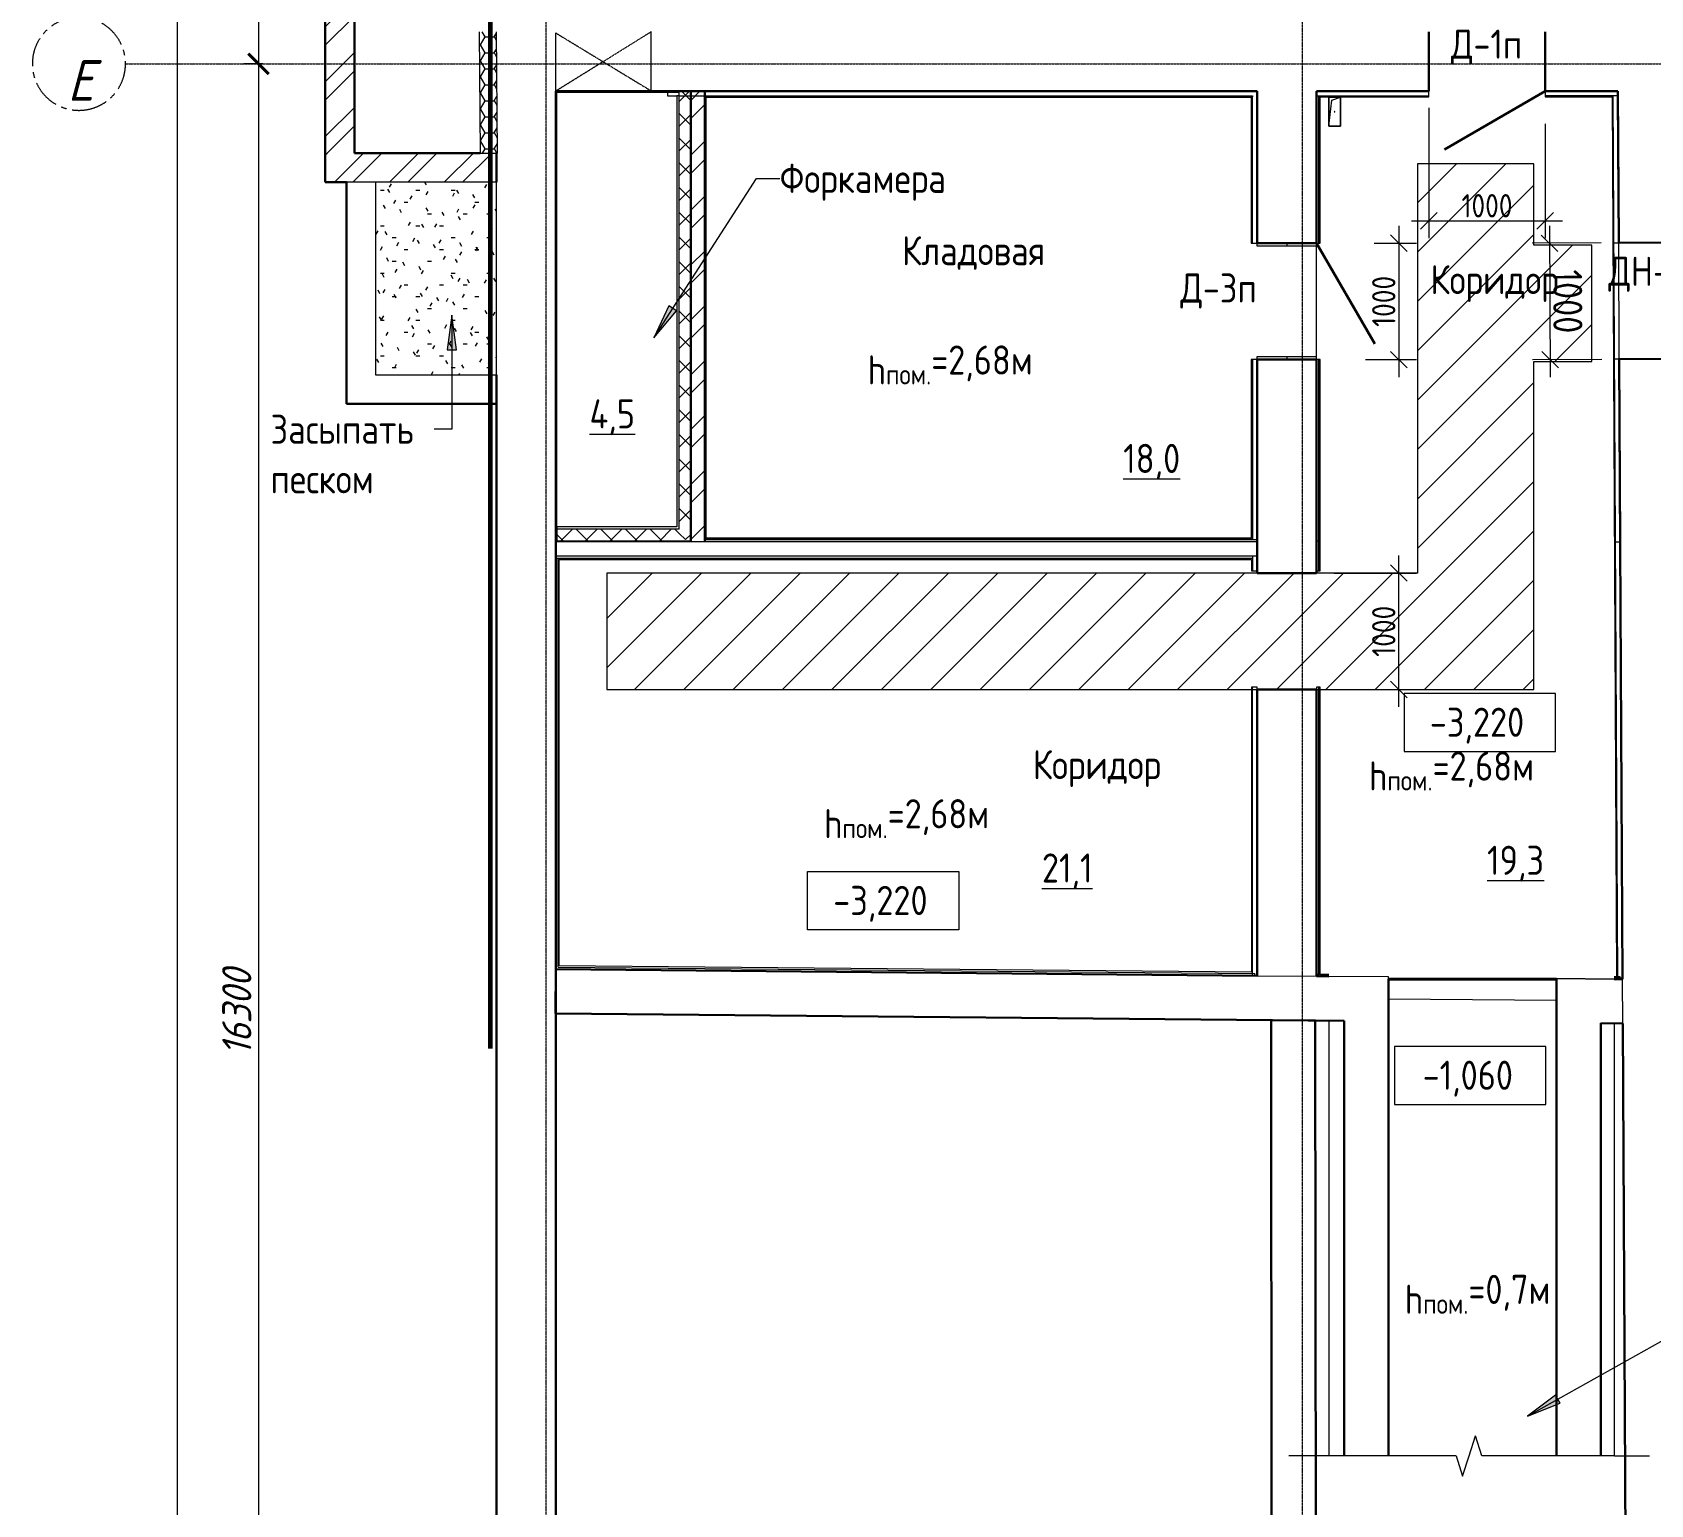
# Model space of a CAD drawing. Header units: millimetres. Extents: x 504091 to 2165846, y 135022 to 442887.
# Drawn here: x 557185 to 571090, y 221920 to 234568 of the extents above; entities that cross this region are included whole.
import ezdxf

# ---------------------------------------------------------------- set-up
doc = ezdxf.new("R2010")
doc.units = ezdxf.units.MM
for name, pattern in [('( Hidden )', [0.375, 0.25, -0.125]), ('ADSK_Линия сетки', [25, 20, -2.5, 0, -2.5]), ('ADSK_Штриховая_ш3 п1_5', [4.5, 3, -1.5]), ('DASHED', [7, 5, -2, 0]), ('осеваяX2', [4, 2.5, -0.5, 0.5, -0.5])]:
    doc.linetypes.add(name, pattern=pattern)
doc.layers.get('Defpoints').update_dxf_attribs({"color": 255})
doc.layers.add('!Defpoints', color=255, linetype='Continuous', lineweight=5, plot=False)
for name, color, linetype, lineweight in [('Аннотация', 7, 'Continuous', 9), ('ГИ', 204, 'DASHED', 70), ('Двери', 7, 'Continuous', 20), ('Каркас', 7, 'Continuous', 9), ('Марки дверей', 7, 'Continuous', 20), ('Марки помещений', 7, 'Continuous', 20), ('Обобщенные модели', 7, 'Continuous', 18), ('Оси', 165, 'осеваяX2', 13), ('отметки', 7, 'Continuous', 20), ('Перекрытие', 7, 'Continuous', 18), ('размеры', 7, 'Continuous', 9), ('Стены внутренние', 7, 'Continuous', 18), ('Стены несущие', 7, 'Continuous', 30), ('Стены отделка', 7, 'Continuous', 30), ('Стены перегородки', 7, 'Continuous', 30), ('Стены штриховка', 7, 'Continuous', 18), ('Узлы', 7, 'Continuous', 18)]:
    doc.layers.add(name, color=color, linetype=linetype, lineweight=lineweight)
doc.layers.add('Линии', color=7, linetype='Continuous', lineweight=9, true_color=0x00a600)
doc.layers.add('Штриховка', color=252, linetype='Continuous')
doc.styles.add('GOST 2.304_new', font='isocpeur.ttf', dxfattribs={"width": 0.9, "oblique": 15})
doc.styles.add('GOST Common_1', font='GOST_Common.ttf', dxfattribs={"width": 0.9, "height": 250})
doc.styles.add('GOST Common_2', font='GOST_Common.ttf', dxfattribs={"width": 0.9, "height": 200})
doc.styles.add('GOST Common_4', font='GOST_Common.ttf', dxfattribs={"width": 0.9, "height": 200})
doc.dimstyles.new('ADSK_Основной_2_5_мм_Округление_до_1_мм', dxfattribs={"dimscale": 304.8, "dimtxt": 251.428749, "dimasz": 0.463911, "dimexe": 0.492126, "dimexo": 0.492126, "dimgap": 0.098425, "dimtad": 1, "dimdec": 0, "dimdsep": 46, "dimtxsty": 'GOST Common_1', "dimblk1": 'OBLIQUE', "dimblk2": 'OBLIQUE', "dimsah": 1, "dimcen": 0.09, "dimdle": 0.492126, "dimazin": 2, "dimtfac": 1, "dimtdec": 4, "dimtix": 1, "dimtmove": 0, "dimatfit": 3, "dimfxl": 0, "dimtvp": 1, "dimtolj": 1, "dimtzin": 0, "dimlwd": 20, "dimlwe": 20, "dimarcsym": 0})
doc.dimstyles.new('ADSK_Основной_2_мм', dxfattribs={"dimscale": 304.8, "dimtxt": 201.142999, "dimasz": 0.463911, "dimexe": 0.492126, "dimexo": 0.492126, "dimgap": 0.098425, "dimtad": 1, "dimrnd": 0.01, "dimdsep": 46, "dimtxsty": 'GOST Common_4', "dimblk1": 'OBLIQUE', "dimblk2": 'OBLIQUE', "dimsah": 1, "dimcen": 0.09, "dimdle": 0.492126, "dimazin": 2, "dimtfac": 1, "dimtdec": 4, "dimtix": 1, "dimtmove": 0, "dimatfit": 3, "dimfxl": 0, "dimtvp": 1, "dimtolj": 1, "dimtzin": 0, "dimlwd": 20, "dimlwe": 20, "dimarcsym": 0})
doc.dimstyles.new('SPDS 1_100', dxfattribs={"dimscale": 100, "dimtxt": 2.5, "dimasz": 1.77, "dimexe": 1.25, "dimexo": 0.625, "dimtad": 1, "dimdec": 0, "dimrnd": 0.001, "dimzin": 9, "dimtxsty": 'GOST 2.304_new', "dimblk": 'ARCHTICK', "dimcen": 2.5, "dimdle": 2, "dimclrt": 256, "dimadec": 0, "dimazin": 2, "dimtfac": 0.75, "dimtdec": 0, "dimtmove": 1, "dimatfit": 3, "dimfxl": 0, "dimtolj": 1, "dimlwd": 9, "dimlwe": 9, "dimarcsym": 0})
pattern_1 = [(45, (568099.94, 197753.52), (-235.7317, 235.7317), []), (45, (568257.1, 197753.52), (-235.7317, 235.7317), [])]
pattern_2 = [(45, (568099.94, 197753.52), (-106.066, 106.066), []), (135, (568099.94, 197753.52), (-106.066, -106.066), [])]

# ---------------------------------------------------------------- blocks, each defined once
blk = doc.blocks.new('AC_Дверь_Однопольная_Стальная - 1000х1950 П нов д1п EI30-6474272-План подвала')
at = {"layer": 'Двери', "lineweight": 30}
blk.add_line((-500, 255), (366, 755), dxfattribs=at)
blk = doc.blocks.new('AC_Дверь_Однопольная_Деревянная - 950х2100 П нов Д3п EI30-6474104-План подвала')
at = {"layer": 'Двери', "lineweight": 30}
blk.add_line((-500, 255), (366, 755), dxfattribs=at)
blk = doc.blocks.new('GM_Отверстие прямоугольное _в плите_ - Отверстие-3906246-План подвала')
at = {"layer": 'Обобщенные модели'}
for p, q in [((-50, -125), (-50, 125)), ((-50, 125), (50, 125)), ((50, 125), (-50, 125)), ((-50, 125), (-50, -125)), ((-50, -125), (-25, 100)), ((-25, 100), (50, 125)), ((50, 125), (50, -125)), ((50, -125), (50, 125)), ((50, -125), (-50, -125)), ((-50, -125), (50, -125))]:
    blk.add_line(p, q, dxfattribs=at)
for start, end in [(360, 180), (180, 360), (60, 165), (300, 360), (195, 270)]:
    blk.add_arc((0, 0), 2.5, start, end, dxfattribs=at)
blk = doc.blocks.new('ADSK_Обрыв_Линия2 - По умолчанию-5481010-План подвала')
at = {"layer": 'Узлы'}
for p, q in [((0, 0), (1140, 0)), ((1363, 0), (2500, 0))]:
    blk.add_line(p, q, dxfattribs=at)
blk = doc.blocks.new('Высотные отметки - Рамка-12095-План подвала')
at = {"layer": 'Аннотация', "lineweight": 20}
for p, q in [((-6.5, 0), (-6.5, 5)), ((-6.5, 5), (6.5, 5)), ((6.5, 5), (6.5, 0)), ((6.5, 0), (-6.5, 0))]:
    blk.add_line(p, q, dxfattribs=at)
blk = doc.blocks.new('_Oblique')
at = {"color": 0, "linetype": 'ByBlock', "lineweight": -2}
blk.add_line((-0.5, -0.5), (0.5, 0.5), dxfattribs=at)
blk = doc.blocks.new('*D479')
at = {"layer": 'Defpoints', "color": 0, "lineweight": 20, "transparency": 16777216}
for p in [(569184, 234070), (570184, 233932), (570184, 232949)]:
    blk.add_point(p, dxfattribs=at)
at = {"layer": 'размеры', "color": 0, "lineweight": 20, "transparency": 16777216}
for p, q in [((569184, 233920), (569184, 232799)), ((570184, 233782), (570184, 232799)), ((569034, 232949), (570334, 232949))]:
    blk.add_line(p, q, dxfattribs=at)
at = {"layer": 'размеры', "color": 0, "lineweight": 20, "transparency": 16777216, "xscale": 141.4, "yscale": 141.4, "zscale": 141.4, "rotation": 180}
blk.add_blockref('_Oblique', (569184, 232949), dxfattribs=at)
at = {"layer": 'размеры', "color": 0, "lineweight": 20, "transparency": 16777216, "xscale": 141.4, "yscale": 141.4, "zscale": 141.4}
blk.add_blockref('_Oblique', (570184, 232949), dxfattribs=at)
at = {"layer": 'размеры', "color": 0, "lineweight": 20, "transparency": 16777216, "insert": (569684, 233079), "char_height": 200, "width": 560.47, "attachment_point": 5, "style": 'GOST Common_4'}
blk.add_mtext('\\A1;1000', dxfattribs=at)
blk = doc.blocks.new('*D480')
at = {"layer": 'Defpoints', "color": 0, "lineweight": 20, "transparency": 16777216}
for p in [(568565, 232757), (568490, 231757), (568927, 231757)]:
    blk.add_point(p, dxfattribs=at)
at = {"layer": 'размеры', "color": 0, "lineweight": 20, "transparency": 16777216}
for p, q in [((568927, 232907), (568927, 231607)), ((568715, 232757), (569077, 232757)), ((568640, 231757), (569077, 231757))]:
    blk.add_line(p, q, dxfattribs=at)
at = {"layer": 'размеры', "color": 0, "lineweight": 20, "transparency": 16777216, "xscale": 141.4, "yscale": 141.4, "zscale": 141.4}
for p, rotation in [((568927, 232757), 90), ((568927, 231757), 270)]:
    blk.add_blockref('_Oblique', p, dxfattribs=dict(at, rotation=rotation))
at = {"layer": 'размеры', "color": 0, "lineweight": 20, "transparency": 16777216, "insert": (568797, 232257), "char_height": 200, "width": 560.47, "attachment_point": 5, "rotation": 90, "style": 'GOST Common_4'}
blk.add_mtext('\\A1;1000', dxfattribs=at)
blk = doc.blocks.new('*D481')
at = {"layer": 'Defpoints', "color": 0, "lineweight": 20, "transparency": 16777216}
for p in [(568220, 229923), (568927, 229923), (568220, 228923)]:
    blk.add_point(p, dxfattribs=at)
at = {"layer": 'размеры', "color": 0, "lineweight": 20, "transparency": 16777216}
for p, q in [((568927, 228773), (568927, 230073)), ((568370, 229923), (569077, 229923)), ((568370, 228923), (569077, 228923))]:
    blk.add_line(p, q, dxfattribs=at)
at = {"layer": 'размеры', "color": 0, "lineweight": 20, "transparency": 16777216, "xscale": 141.4, "yscale": 141.4, "zscale": 141.4}
for p, rotation in [((568927, 229923), 90), ((568927, 228923), 270)]:
    blk.add_blockref('_Oblique', p, dxfattribs=dict(at, rotation=rotation))
at = {"layer": 'размеры', "color": 0, "lineweight": 20, "transparency": 16777216, "insert": (568797, 229423), "char_height": 200, "width": 560.47, "attachment_point": 5, "rotation": 90, "style": 'GOST Common_4'}
blk.add_mtext('\\A1;1000', dxfattribs=at)
blk = doc.blocks.new('*D476')
at = {"layer": 'Defpoints', "color": 0, "lineweight": 20, "transparency": 16777216}
for p in [(570816, 232760), (570226, 231757), (570821, 231760)]:
    blk.add_point(p, dxfattribs=at)
at = {"layer": 'размеры', "color": 0, "lineweight": 20, "transparency": 16777216}
for p, q in [((570220, 232907), (570226, 231607)), ((570666, 232759), (570071, 232756)), ((570671, 231759), (570076, 231756))]:
    blk.add_line(p, q, dxfattribs=at)
at = {"layer": 'размеры', "color": 0, "lineweight": 20, "transparency": 16777216, "xscale": 141.4, "yscale": 141.4, "zscale": 141.4}
for p, rotation in [((570221, 232757), 90.29122554579965), ((570226, 231757), 270.2912255457996)]:
    blk.add_blockref('_Oblique', p, dxfattribs=dict(at, rotation=rotation))
at = {"layer": 'размеры', "color": 0, "lineweight": 20, "transparency": 16777216, "insert": (570378, 232257), "char_height": 250, "width": 700.59, "attachment_point": 5, "rotation": 270.2912, "style": 'GOST Common_1'}
blk.add_mtext('\\A1;1000', dxfattribs=at)
blk = doc.blocks.new('Ось сетки - Круг_Ø8 мм-8258-План подвала')
at = {"layer": 'Оси', "linetype": 'ByBlock', "lineweight": 20}
for start, end in [(360, 180), (180, 360)]:
    blk.add_arc((0, 0), 4, start, end, dxfattribs=at)
blk = doc.blocks.new('_ArchTick')
at = {"color": 0, "linetype": 'ByBlock', "const_width": 0.15}
blk.add_lwpolyline([(-0.5, -0.5), (0.5, 0.5)], dxfattribs=at)
blk = doc.blocks.new('*D518')
at = {"layer": 'Defpoints', "color": 0, "lineweight": 20, "transparency": 16777216}
for p in [(-3071, 45200), (-3171, 2150), (-3071, 2150)]:
    blk.add_point(p, dxfattribs=at)
at = {"layer": 'размеры', "color": 0, "lineweight": 9, "transparency": 16777216}
for p, q in [((-3171, 45400), (-3171, 1950)), ((-3133, 45200), (-3296, 45200)), ((-3133, 2150), (-3296, 2150))]:
    blk.add_line(p, q, dxfattribs=at)
at = {"layer": 'размеры', "color": 0, "lineweight": 9, "transparency": 16777216, "xscale": 177, "yscale": 177, "zscale": 177}
for p, rotation in [((-3171, 45200), 90), ((-3171, 2150), 270)]:
    blk.add_blockref('_ArchTick', p, dxfattribs=dict(at, rotation=rotation))
at = {"layer": 'размеры', "lineweight": 20, "transparency": 16777216, "insert": (-3358, 23675), "char_height": 250, "width": 318.77, "attachment_point": 5, "rotation": 90, "style": 'GOST 2.304_new'}
blk.add_mtext('\\A1;43050', dxfattribs=at)
blk = doc.blocks.new('*D519')
at = {"layer": 'Defpoints', "color": 0, "lineweight": 20, "transparency": 16777216}
for p in [(-2371, 45200), (-2471, 38700), (-2371, 38700)]:
    blk.add_point(p, dxfattribs=at)
at = {"layer": 'размеры', "color": 0, "lineweight": 9, "transparency": 16777216}
for p, q in [((-2471, 45400), (-2471, 38500)), ((-2433, 45200), (-2596, 45200)), ((-2433, 38700), (-2596, 38700))]:
    blk.add_line(p, q, dxfattribs=at)
at = {"layer": 'размеры', "color": 0, "lineweight": 9, "transparency": 16777216, "xscale": 177, "yscale": 177, "zscale": 177}
for p, rotation in [((-2471, 45200), 90), ((-2471, 38700), 270)]:
    blk.add_blockref('_ArchTick', p, dxfattribs=dict(at, rotation=rotation))
at = {"layer": 'размеры', "lineweight": 20, "transparency": 16777216, "insert": (-2658, 41950), "char_height": 250, "width": 248.31, "attachment_point": 5, "rotation": 90, "style": 'GOST 2.304_new'}
blk.add_mtext('\\A1;6500', dxfattribs=at)
blk = doc.blocks.new('*D520')
at = {"layer": 'Defpoints', "color": 0, "lineweight": 20, "transparency": 16777216}
for p in [(-2371, 38700), (-2471, 22400), (-2371, 22400)]:
    blk.add_point(p, dxfattribs=at)
at = {"layer": 'размеры', "color": 0, "lineweight": 9, "transparency": 16777216}
for p, q in [((-2471, 38900), (-2471, 22200)), ((-2433, 38700), (-2596, 38700)), ((-2433, 22400), (-2596, 22400))]:
    blk.add_line(p, q, dxfattribs=at)
at = {"layer": 'размеры', "color": 0, "lineweight": 9, "transparency": 16777216, "xscale": 177, "yscale": 177, "zscale": 177}
for p, rotation in [((-2471, 38700), 90), ((-2471, 22400), 270)]:
    blk.add_blockref('_ArchTick', p, dxfattribs=dict(at, rotation=rotation))
at = {"layer": 'размеры', "lineweight": 20, "transparency": 16777216, "insert": (-2658, 30550), "char_height": 250, "width": 291.93, "attachment_point": 5, "rotation": 90, "style": 'GOST 2.304_new'}
blk.add_mtext('\\A1;16300', dxfattribs=at)
blk = doc.blocks.new('оси')
at = {"layer": 'Оси', "linetype": 'ADSK_Линия сетки'}
for p, q in [((6500, -2196.5), (6500, 46378)), ((0, -2196.5), (0, 46265.1)), ((-3614.3, 38700), (62615.4, 38700))]:
    blk.add_line(p, q, dxfattribs=at)
at = {"layer": 'Оси', "lineweight": 20, "xscale": 99.99999999999993, "yscale": 99.99999999999993, "zscale": 99.99999999999993, "rotation": 270}
blk.add_blockref('Ось сетки - Круг_Ø8 мм-8258-План подвала', (-4014.3, 38700), dxfattribs=at)
at = {"layer": 'Оси', "insert": (-3999.8, 38557.1), "char_height": 350, "width": 232.2, "attachment_point": 5, "line_spacing_factor": 1.022766, "style": 'GOST 2.304_new'}
blk.add_mtext('\\pt89.999,180.0015,270.0005,359.9995,449.9985,540.001,630,719.999,810.0015,900.0005,989.9995,1079.9985,1170.001,1260,1349.999,1440.0015,1530.0005,1619.9995,1709.9985,1800.001,1890,1979.999,2070.0015,2160.0005,2249.9995,2339.9985,2430.001,2520,2609.999,2700.0015,2790.0005,2879.9995;Е', dxfattribs=at)
at = {"layer": 'размеры', "lineweight": 20}
for base, p1, p2, picture, middle in [((-3170.6, 2150), (-3070.6, 45200), (-3070.6, 2150), '*D518', (-3358.1, 23675)), ((-2470.6, 38700), (-2370.6, 45200), (-2370.6, 38700), '*D519', (-2658.1, 41950)), ((-2470.6, 22400), (-2370.6, 38700), (-2370.6, 22400), '*D520', (-2658.1, 30550))]:
    dim = blk.add_linear_dim(base=base, p1=p1, p2=p2, angle=90, dimstyle='SPDS 1_100', dxfattribs=at)
    dim.commit()
    dim.dimension.update_dxf_attribs({"geometry": picture, "text_midpoint": middle})

msp = doc.modelspace()

# ---------------------------------------------------------------- hatches: boundary and pattern name
at = {"layer": 'Аннотация', "lineweight": 9}
for points in [[(562524.8797, 231945.3088), (562720.6123, 232176.0655), (562654.2186, 232218.862)], [(560789, 232140.197), (560749.5042, 231840.197), (560828.4957, 231840.197)], [(570031.5531, 222679.4825), (570312.5143, 222791.8246), (570273.8645, 222860.7147)]]:
    msp.add_hatch(color=256, dxfattribs=at).paths.add_polyline_path(points)
at = {"layer": 'Стены внутренние', "lineweight": 9}
h = msp.add_hatch(dxfattribs=at)
h.set_pattern_fill('FP_2', color=256, style=0, pattern_type=2)
h.set_pattern_definition(pattern_1)
h.paths.add_polyline_path([(559951.7447, 233531.4299), (559951.7447, 235381.3451), (559701.7447, 235381.3451), (559701.7447, 233531.4299), (559883.2297, 233531.4299)])
h = msp.add_hatch(dxfattribs=at)
h.set_pattern_fill('FP_3', color=256, style=0, pattern_type=2)
h.set_pattern_definition(pattern_2)
h.paths.add_polyline_path([(562842.1496, 230195.6335), (562842.1496, 234058.4728), (562742.1496, 234053.4728), (562742.1496, 230210.6335), (562827.8639, 230210.6335)])
h = msp.add_hatch(dxfattribs=at)
h.set_pattern_fill('FP_2', color=256, style=0, pattern_type=2)
h.set_pattern_definition(pattern_1)
h.paths.add_polyline_path([(562962.1496, 230190.6335), (562962.1496, 234063.4728), (562842.1496, 234063.4728), (562842.1496, 230190.6335)])
h = msp.add_hatch(dxfattribs=at)
h.set_pattern_fill('FP_2', color=256, style=0, pattern_type=2)
h.set_pattern_definition(pattern_1)
h.paths.add_polyline_path([(559701.7447, 233281.4299), (561172.1496, 233281.4299), (561172.1496, 233531.4299), (559701.7447, 233531.4299)])
h = msp.add_hatch(dxfattribs=at)
h.set_pattern_fill('FP_3', color=256, style=0, pattern_type=2)
h.set_pattern_definition(pattern_2)
h.paths.add_polyline_path([(562742.1496, 230200.6335), (562742.1496, 230300.6335), (561692.1496, 230300.6335), (561692.1496, 230200.6335), (562739.4885, 230200.6335)])
at = {"layer": 'Узлы', "lineweight": 9}
h = msp.add_hatch(dxfattribs=at)
h.set_pattern_fill('FP_10', color=256, style=0, pattern_type=2)
h.set_pattern_definition([(0, (568099.94, 197753.52), (119.062, 68.741), [79.375, -158.75]), (120, (568099.94, 197753.52), (-119.06245, 68.74022), [79.375, -158.75]), (60, (568099.94, 197753.52), (-0.00045, 137.48122), [0, -158.75, 79.375, 0])])
h.paths.add_polyline_path([(561172.1496, 233531.4299), (561181.6736, 233531.4299), (561172.1496, 234573.4728), (561023.1972, 234573.4728), (561031.6687, 233531.4299)])
h = msp.add_hatch(dxfattribs=at)
h.set_pattern_fill('FP_8', color=252, style=0, pattern_type=2)
h.set_pattern_definition([(45, (568099.94, 197753.52), (-212.132, 212.132), [])])
h.paths.add_polyline_path([(562119.9373, 228923.4728), (570085.6586, 228923.4728), (570085.6586, 231740.2328), (570585.6586, 231740.2328), (570585.6586, 232740.2328), (570085.6586, 232740.2328), (570085.6586, 233440.2328), (569085.6586, 233440.2328), (569085.6586, 229923.4728), (562119.9373, 229923.4728), (562119.9373, 228924.5225)])
h = msp.add_hatch(dxfattribs=at)
h.set_pattern_fill('FP_9', color=256, style=0, pattern_type=2)
h.set_pattern_definition([(0, (568099.94, 197753.52), (406.4, 101.6), [33.528, -271.272, 33.528, -271.272, -1625.6]), (0, (568099.94, 197753.52), (406.4, 101.6), [-609.6, 33.528, -576.072, 33.528, -271.272, -711.2]), (0, (568099.94, 197753.52), (406.4, 101.6), [-1524, 33.528, -169.672, 33.528, -474.472]), (120, (568252.34, 197804.32), (-291.18818, 301.15272), [33.528, -271.272, 33.528, -271.272, -1625.6]), (120, (568252.34, 197804.32), (-291.18818, 301.15272), [-609.6, 33.528, -576.072, 33.528, -271.272, -711.2]), (120, (568252.34, 197804.32), (-291.18818, 301.15272), [-1524, 33.528, -169.672, 33.528, -474.472]), (240, (568303.14, 198007.52), (-115.21182, -402.75272), [33.528, -271.272, 33.528, -271.272, -1625.6]), (240, (568303.14, 198007.52), (-115.21182, -402.75272), [-609.6, 33.528, -576.072, 33.528, -271.272, -711.2]), (240, (568303.14, 198007.52), (-115.21182, -402.75272), [-1524, 33.528, -169.672, 33.528, -474.472])])
h.paths.add_polyline_path([(560133.2297, 231626.3991), (561172.1496, 231626.3991), (561172.1496, 233281.4299), (560133.2297, 233281.4299)])

# ---------------------------------------------------------------- linework, layer by layer
at = {"layer": '!Defpoints', "color": 3, "lineweight": 20}
msp.add_lwpolyline([(571508.6963, 218416.0475), (571393.465, 241086.4776), (561122.148, 241164.6667), (561122.148, 225839.1126)], dxfattribs=at)
at = {"layer": 'Аннотация', "lineweight": 9}
for p, q in [((562524.8797, 231945.3088), (563407.2385, 233314.1844)), ((563407.2385, 233314.1844), (563606.4087, 233314.1844)), ((562654.2186, 232218.862), (562524.8797, 231945.3088)), ((562720.6123, 232176.0655), (562654.2186, 232218.862)), ((560789, 232140.197), (560749.5042, 231840.197)), ((560828.4957, 231840.197), (560789, 232140.197)), ((560789, 232140.197), (560789, 231158.6833)), ((562524.8797, 231945.3088), (562720.6123, 232176.0655)), ((560749.5042, 231840.197), (560828.4957, 231840.197)), ((560638.3529, 231158.6833), (560636.8457, 231158.6833)), ((560789, 231158.6833), (560638.3529, 231158.6833)), ((570031.5531, 222679.4825), (571821.7647, 223683.8548)), ((570273.8645, 222860.7147), (570031.5531, 222679.4825)), ((570031.5531, 222679.4825), (570312.5143, 222791.8246)), ((570312.5143, 222791.8246), (570273.8645, 222860.7147))]:
    msp.add_line(p, q, dxfattribs=at)
at = {"layer": 'Аннотация', "lineweight": 20}
for p, q in [((569530.7699, 222338.5805), (569585.7699, 222511.7856)), ((569640.7699, 222338.5805), (569585.7699, 222511.7856)), ((569640.7699, 222338.5805), (569585.7699, 222511.7856)), ((568280.7699, 222338.5805), (567980.7699, 222338.5805)), ((569418.1526, 222338.5805), (569474.4613, 222165.2802)), ((569418.1526, 222338.5805), (569474.4613, 222165.2802)), ((569474.4613, 222165.2802), (569530.7699, 222338.5805)), ((569474.4613, 222165.2802), (569530.7699, 222338.5805)), ((570780.7699, 222338.5805), (571080.7699, 222338.5805))]:
    msp.add_line(p, q, dxfattribs=at)
at = {"layer": 'ГИ', "linetype": '( Hidden )', "lineweight": 60, "ltscale": 20}
msp.add_lwpolyline([(561122.148, 225839.1126), (561122.148, 241164.6667), (571393.465, 241086.4776), (571508.6963, 218416.0475), (585852.3341, 218416.0475), (585852.3341, 241150.9484), (598946.1505, 241179.1615), (598946.8288, 240973.5225), (604245.6676, 240973.5225), (604245.6676, 233869.9907), (598970.5919, 233869.9907), (599021.1136, 218454.8405), (606766.7913, 218454.8405), (606766.7913, 218584.8405), (613421.6646, 218584.8405), (613350.8155, 241332.3278), (623406.8071, 241332.3278), (623695.1603, 205962.9513), (617416.4749, 205962.9513), (617419.2163, 205712.9513)], dxfattribs=at)
at = {"layer": 'Каркас'}
for p, q in [((568837.3257, 226452.9152), (568324.1525, 226457.6329)), ((568837.3257, 226434.7904), (568837.3257, 226452.9152)), ((570282.3257, 226439.6311), (570776.6204, 226435.087)), ((570282.3257, 226439.6311), (570282.3257, 226434.7904))]:
    msp.add_line(p, q, dxfattribs=at)
at = {"layer": 'Каркас', "lineweight": 40}
msp.add_line((570282.3257, 226434.7904), (568837.3257, 226434.7904), dxfattribs=at)
at = {"layer": 'Линии', "color": 7}
for p, q in [((561023.1972, 234573.4728), (561031.6687, 233531.4299)), ((561181.6736, 233531.4299), (561173.2022, 234573.4728)), ((561031.6687, 233531.4299), (561181.6736, 233531.4299)), ((569085.6586, 233440.2328), (569085.6586, 229923.4728)), ((570085.6586, 233440.2328), (569085.6586, 233440.2328)), ((570085.6586, 232740.2328), (570085.6586, 233440.2328)), ((561172.1496, 233281.4299), (560133.2297, 233281.4299)), ((560133.2297, 233281.4299), (560133.2297, 231626.3991)), ((561172.1496, 231626.3991), (561172.1496, 233281.4299)), ((570585.6586, 232740.2328), (570085.6586, 232740.2328)), ((570585.6586, 231740.2328), (570585.6586, 232740.2328)), ((570085.6586, 228923.4728), (570085.6586, 231740.2328)), ((570085.6586, 231740.2328), (570585.6586, 231740.2328)), ((560133.2297, 231626.3991), (561172.1496, 231626.3991)), ((569085.6586, 229923.4728), (562119.9373, 229923.4728)), ((562119.9373, 229923.4728), (562119.9373, 228923.4728)), ((562119.9373, 228923.4728), (570085.6586, 228923.4728))]:
    msp.add_line(p, q, dxfattribs=at)
at = {"layer": 'Линии', "color": 7, "linetype": 'ADSK_Штриховая_ш3 п1_5'}
for p, q in [((562502.7446, 234573.4728), (561682.1496, 234063.4728)), ((561682.1496, 234063.4728), (561682.1496, 234563.4728)), ((561682.1496, 234563.4728), (562502.7446, 234065.2266)), ((562502.7446, 234065.2266), (562502.7446, 234573.4728))]:
    msp.add_line(p, q, dxfattribs=at)
at = {"layer": 'отметки', "lineweight": 20}
for p, q in [((569530.2525, 228389.8486), (569621.618, 228389.8486)), ((569431.5869, 225356.8614), (569538.316, 225356.8614))]:
    msp.add_line(p, q, dxfattribs=at)
at = {"layer": 'Перекрытие'}
for p, q in [((569184.9373, 234318.4728), (569183.9373, 234318.4728)), ((567709.9373, 232732.4728), (567709.9373, 232757.4728)), ((568219.9373, 232732.4728), (567709.9373, 232732.4728)), ((567964.9373, 232757.4728), (567964.9373, 232732.4728)), ((568219.9373, 231757.4728), (568219.9373, 232757.4728)), ((570821.1175, 231759.6854), (570816.0347, 232759.6725)), ((567709.9373, 231757.4728), (567709.9373, 231782.4728)), ((567709.9373, 231782.4728), (568219.9373, 231782.4728)), ((567964.9373, 231782.4728), (567964.9373, 231757.4728)), ((570828.0458, 226435.106), (570848.1826, 226434.934)), ((570848.1773, 226435.9867), (570828.0555, 226436.1586)), ((570282.3257, 226249.6231), (568837.3257, 226262.9072)), ((568324.1525, 226077.6168), (568324.1525, 222338.5805)), ((570776.6204, 226055.071), (570776.6204, 222338.5805))]:
    msp.add_line(p, q, dxfattribs=at)
at = {"layer": 'Стены несущие'}
for p, q in [((559701.7447, 235631.3451), (559701.7447, 233281.4299)), ((559951.7447, 233531.4299), (559951.7447, 235381.3451)), ((569183.9373, 234063.4728), (569183.9373, 234573.4728)), ((570183.9373, 234573.4728), (570183.9373, 234063.4728)), ((561682.1496, 234063.4728), (567709.9373, 234063.4728)), ((561682.1496, 218366.0475), (561682.1496, 234063.4728)), ((562842.1496, 234064.3352), (562842.1496, 230190.6335)), ((562962.1496, 234064.3352), (562842.1496, 234064.3352)), ((562962.1496, 230190.6335), (562962.1496, 234064.3352)), ((567709.9373, 232757.4728), (567709.9373, 234063.4728)), ((568219.9373, 234063.4728), (569183.9373, 234063.4728)), ((568219.9373, 234063.4728), (568219.9373, 232757.4728)), ((570809.4076, 234063.4728), (570183.9373, 234063.4728)), ((570809.4076, 234063.4728), (570816.0347, 232759.6725)), ((570816.0347, 232759.6725), (570809.6101, 234023.6407)), ((561031.6687, 233531.4299), (559951.7447, 233531.4299)), ((561172.1496, 233531.4299), (561172.1496, 233281.4299)), ((559701.7447, 233281.4299), (559883.2297, 233281.4299)), ((559883.2297, 233281.4299), (559883.2297, 231376.3991)), ((567709.9373, 232757.4728), (568219.9373, 232757.4728)), ((570816.0347, 232759.6725), (571386.0273, 232762.5697)), ((568219.9373, 231757.4728), (567709.9373, 231757.4728)), ((567709.9373, 229923.4728), (567709.9373, 231757.4728)), ((568219.9373, 231757.4728), (568219.9373, 229923.4728)), ((570821.1175, 231759.6854), (571391.1102, 231762.5826)), ((570848.1852, 226434.4291), (570821.1175, 231759.6854)), ((570829.0917, 230190.8509), (570821.1175, 231759.6854)), ((561172.1496, 206016.5867), (561172.1496, 231626.3991)), ((559883.2297, 231376.3991), (561172.1496, 231376.3991)), ((567709.9373, 229923.4728), (568219.9373, 229923.4728)), ((568219.9373, 228923.4728), (567709.9373, 228923.4728)), ((567709.9373, 226463.2794), (567709.9373, 228923.4728)), ((568219.9373, 228923.4728), (568219.9373, 226458.5909)), ((561679.0513, 226138.7061), (561682.5446, 226518.69)), ((561682.5446, 226518.69), (567709.9373, 226463.2794)), ((568219.9373, 226458.5909), (568324.1525, 226457.6329)), ((568837.3257, 226434.7904), (568837.3257, 222338.5805)), ((570282.3257, 226434.7904), (570282.3257, 222338.5805)), ((570776.6204, 226435.087), (570848.1852, 226434.4291)), ((561679.0513, 226138.7061), (568457.3257, 226076.3925)), ((568208.5853, 226080.6431), (567828.5855, 226080.2087)), ((567828.5855, 226080.2087), (567837.4037, 218366.0475)), ((568217.4039, 218366.0475), (568208.5853, 226080.6431)), ((568457.3257, 226076.3925), (568457.3257, 222338.5805)), ((570662.3257, 226056.1217), (570850.1169, 226054.3953)), ((570662.3257, 226056.1217), (570662.3257, 222338.5805)), ((570889.1959, 218366.0475), (570850.1169, 226054.3953))]:
    msp.add_line(p, q, dxfattribs=at)
at = {"layer": 'Стены отделка', "lineweight": 9}
for p, q in [((561692.1496, 230320.6335), (561692.1496, 234053.4728)), ((561692.1496, 234053.4728), (562742.1496, 234053.4728)), ((562642.7354, 234063.4728), (562642.7354, 234023.4728)), ((562642.7354, 234023.4728), (562722.1496, 234023.4728)), ((562722.1496, 234023.4728), (562722.1496, 230320.6335)), ((562742.1496, 234058.4728), (562742.1496, 234063.4728)), ((562842.1496, 234058.4728), (562742.1496, 234058.4728)), ((562742.1496, 230300.6335), (562742.1496, 234053.4728)), ((562742.1496, 234023.4728), (567669.9373, 234023.4728)), ((567669.9373, 234023.4728), (567669.9373, 234013.4728)), ((568219.9373, 234023.4728), (568249.9373, 234023.4728)), ((569183.9373, 234013.4728), (569183.9373, 234063.4728)), ((570183.9373, 234063.4728), (570183.9373, 234013.4728)), ((570184.9373, 234023.4728), (570183.9373, 234023.4728)), ((570809.4076, 234023.4728), (570759.6103, 234023.4728)), ((570808.1424, 226442.7511), (570769.6104, 234023.4728)), ((570809.6101, 234023.6407), (570769.6106, 234023.4374)), ((570809.4076, 234023.4728), (570809.4076, 234063.4728)), ((562974.1496, 234011.4728), (567657.9373, 234011.4728)), ((562974.1496, 230222.6335), (562974.1496, 234011.4728)), ((567657.9373, 234011.4728), (567657.9373, 232757.4728)), ((568249.9373, 232757.4728), (568249.9373, 234013.4728)), ((568249.9373, 234013.4728), (569183.9373, 234013.4728)), ((570183.9373, 234013.4728), (570759.6611, 234013.4728)), ((570759.6611, 234013.4728), (570798.091, 226452.8373)), ((567657.9373, 232757.4728), (567709.9373, 232757.4728)), ((568219.9373, 232757.4728), (568249.9373, 232757.4728)), ((570776.0352, 232759.4692), (570816.0347, 232759.6725)), ((567709.9373, 231757.4728), (567657.9373, 231757.4728)), ((567657.9373, 231757.4728), (567657.9373, 230222.6335)), ((568249.9373, 231757.4728), (568219.9373, 231757.4728)), ((568249.9373, 229943.4728), (568249.9373, 231757.4728)), ((570821.1175, 231759.6854), (570781.118, 231759.4821)), ((562742.1496, 230300.6335), (561682.1496, 230300.6335)), ((562722.1496, 230320.6335), (561692.1496, 230320.6335)), ((561692.1496, 230300.6335), (561692.1496, 230200.6335)), ((561692.1496, 230200.6335), (562842.1496, 230200.6335)), ((562962.1496, 230210.6335), (567709.9373, 230210.6335)), ((567657.9373, 230222.6335), (562974.1496, 230222.6335)), ((568219.9373, 230200.6335), (568239.9373, 230200.6335)), ((570789.0923, 230190.6476), (570829.0917, 230190.8509)), ((570848.1329, 226444.7155), (570829.0917, 230190.8509)), ((561682.1496, 230050.6335), (567669.9373, 230050.6335)), ((561702.1496, 226538.5106), (561702.1496, 230050.6335)), ((561712.1496, 230040.6335), (567659.9373, 230040.6335)), ((561712.1496, 226548.4191), (561712.1496, 230040.6335)), ((567659.9373, 230040.6335), (567659.9373, 229943.4728)), ((567669.9373, 230070.6335), (567669.9373, 229943.4728)), ((567659.9373, 229943.4728), (567709.9373, 229943.4728)), ((568219.9373, 229943.4728), (568249.9373, 229943.4728)), ((567709.9373, 228943.4728), (567659.9373, 228943.4728)), ((567659.9373, 228943.4728), (567659.9373, 226493.7403)), ((567669.9373, 226463.2794), (567669.9373, 228943.4728)), ((567709.9373, 228923.4728), (567709.9373, 228943.4728)), ((568219.9373, 228943.4728), (568219.9373, 228923.4728)), ((568249.9373, 228943.4728), (568219.9373, 228943.4728)), ((568249.9373, 226474.6071), (568249.9373, 228943.4728)), ((561682.1496, 226538.6945), (561682.7284, 226538.6892)), ((561682.7284, 226538.6892), (561682.5446, 226518.69)), ((561682.5446, 226518.69), (567688.0167, 226463.4809)), ((561702.1496, 226538.5106), (567688.2006, 226483.4801)), ((567659.9373, 226493.7403), (561712.1496, 226548.4191)), ((567669.9373, 226463.2794), (567709.9373, 226463.2794)), ((567688.0167, 226463.4809), (567688.2006, 226483.4801)), ((568219.9373, 226468.4994), (568239.9373, 226468.4994)), ((568229.8454, 226458.4998), (568230.0292, 226478.499)), ((568230.0292, 226478.499), (568324.1525, 226477.6337)), ((568239.9373, 226468.4994), (568239.9373, 226464.6922)), ((568239.9373, 226464.6922), (568324.1525, 226463.9727)), ((568249.9373, 226474.6071), (568324.1525, 226473.9731)), ((570828.2251, 226454.6134), (570776.6204, 226455.0879)), ((570798.091, 226452.8373), (570776.6204, 226453.0207)), ((570808.1424, 226442.7511), (570776.6204, 226443.0204)), ((570808.1334, 226444.5122), (570848.1329, 226444.7155)), ((570828.0413, 226434.6143), (570828.2251, 226454.6134))]:
    msp.add_line(p, q, dxfattribs=at)
at = {"layer": 'Стены перегородки', "lineweight": 18}
for p, q in [((567709.9373, 230190.6335), (561682.1496, 230190.6335)), ((561682.1496, 230070.6335), (567709.9373, 230070.6335))]:
    msp.add_line(p, q, dxfattribs=at)
at = {"layer": 'Стены штриховка'}
for p, q in [((562742.1496, 234023.4728), (562722.1496, 234023.4728)), ((562742.1496, 234053.4728), (562742.1496, 234058.4728)), ((568239.9373, 232757.4728), (568239.9373, 234023.4728)), ((568249.9373, 234023.4728), (569183.9373, 234023.4728)), ((570759.6103, 234023.4728), (570184.9373, 234023.4728)), ((562972.1496, 234013.4728), (567659.9373, 234013.4728)), ((562972.1496, 230220.6335), (562972.1496, 234013.4728)), ((567659.9373, 234013.4728), (567659.9373, 232757.4728)), ((567669.9373, 232757.4728), (567669.9373, 234013.4728)), ((560133.2297, 233281.4299), (559883.2297, 233281.4299)), ((567659.9373, 231757.4728), (567659.9373, 230220.6335)), ((567669.9373, 231757.4728), (567669.9373, 230210.6335)), ((568239.9373, 229943.4728), (568239.9373, 231757.4728)), ((561692.1496, 230320.6335), (561692.1496, 230300.6335)), ((567659.9373, 230220.6335), (562972.1496, 230220.6335)), ((568239.9373, 226468.4994), (568239.9373, 228943.4728)), ((567709.9373, 226463.2794), (568219.9373, 226458.5909)), ((568837.3257, 226452.9152), (568324.1525, 226457.6329)), ((568837.3257, 226434.7904), (568837.3257, 226452.9152)), ((570776.6204, 226435.087), (570282.3257, 226439.6311)), ((570282.3257, 226439.6311), (570282.3257, 226434.7904)), ((570850.1169, 226054.3953), (570848.1852, 226434.4291))]:
    msp.add_line(p, q, dxfattribs=at)

# ---------------------------------------------------------------- block references
at = {"layer": 'Двери', "color": 8, "true_color": 0x7f7f7f, "rotation": 180}
msp.add_blockref('AC_Дверь_Однопольная_Стальная - 1000х1950 П нов д1п EI30-6474272-План подвала', (569683.9373, 234318.4728), dxfattribs=at)
at = {"layer": 'Двери', "rotation": 269.9999999999999}
msp.add_blockref('AC_Дверь_Однопольная_Деревянная - 950х2100 П нов Д3п EI30-6474104-План подвала', (567964.9373, 232257.4728), dxfattribs=at)
at = {"layer": 'Обобщенные модели'}
msp.add_blockref('GM_Отверстие прямоугольное _в плите_ - Отверстие-3906246-План подвала', (568374.4261, 233886.4132), dxfattribs=at)
at = {"layer": 'отметки', "lineweight": 20, "extrusion": (0, 0, -1), "xscale": 99.99999999999993, "yscale": 99.99999999999993, "zscale": 99.99999999999993}
for p in [(-569621.618, 228389.8486), (-569538.316, 225356.8614)]:
    msp.add_blockref('Высотные отметки - Рамка-12095-План подвала', p, dxfattribs=at)
at = {"layer": 'отметки', "lineweight": 20, "xscale": 99.99999999999993, "yscale": 99.99999999999993, "zscale": 99.99999999999993}
msp.add_blockref('Высотные отметки - Рамка-12095-План подвала', (564495.4824, 226858.619), dxfattribs=at)
at = {"layer": 'Узлы', "rotation": 180}
msp.add_blockref('ADSK_Обрыв_Линия2 - По умолчанию-5481010-План подвала', (570780.7699, 222338.5805), dxfattribs=at)
at = {"layer": 'Штриховка'}
msp.add_blockref('оси', (561599.5026, 195598.5225), dxfattribs=at)

# ---------------------------------------------------------------- texts
at = {"layer": 'Аннотация', "lineweight": 9, "char_height": 250, "attachment_point": 1, "line_spacing_factor": 1.022766, "style": 'GOST Common_2'}
for s, insert, width in [('\\pt360,720,1080,1440,1800,2160,2520,2880,3240,3600,3960,4320,4680,5040,5400,5760,6120,6480,6840,7200,7560,7920,8280,8640,9000,9360,9720,10080,10440,10800,11160,11520;Форкамера', (563606.4087, 233439.3776), 1587.114), ('\\pt360,720,1080,1440,1800,2160,2520,2880,3240,3600,3960,4320,4680,5040,5400,5760,6120,6480,6840,7200,7560,7920,8280,8640,9000,9360,9720,10080,10440,10800,11160,11520;h{\\A1;\\H0.7x;\\S^ пом.;\\H1.42857x;=2,68м}', (564361.6282, 231793.3973), 1413.495), ('\\pt360,720,1080,1440,1800,2160,2520,2880,3240,3600,3960,4320,4680,5040,5400,5760,6120,6480,6840,7200,7560,7920,8280,8640,9000,9360,9720,10080,10440,10800,11160,11520;Засыпать песком', (559231.9082, 231283.8765), 1404.9), ('\\pt360,720,1080,1440,1800,2160,2520,2880,3240,3600,3960,4320,4680,5040,5400,5760,6120,6480,6840,7200,7560,7920,8280,8640,9000,9360,9720,10080,10440,10800,11160,11520;h{\\A1;\\H0.7x;\\S^ пом.;\\H1.42857x;=2,68м}', (568669.4723, 228304.974), 1413.495), ('\\pt360,720,1080,1440,1800,2160,2520,2880,3240,3600,3960,4320,4680,5040,5400,5760,6120,6480,6840,7200,7560,7920,8280,8640,9000,9360,9720,10080,10440,10800,11160,11520;h{\\A1;\\H0.7x;\\S^ пом.;\\H1.42857x;=2,68м}', (563987.3572, 227895.342), 1413.495), ('\\pt360,720,1080,1440,1800,2160,2520,2880,3240,3600,3960,4320,4680,5040,5400,5760,6120,6480,6840,7200,7560,7920,8280,8640,9000,9360,9720,10080,10440,10800,11160,11520;h{\\A1;\\H0.7x;\\S^ пом.;\\H1.42857x;=0,7м}', (568977.1687, 223809.0479), 1250.784)]:
    msp.add_mtext(s, dxfattribs=dict(at, insert=insert, width=width))
at = {"layer": 'Марки дверей', "lineweight": 9, "char_height": 250, "attachment_point": 5, "line_spacing_factor": 1.022766, "style": 'GOST Common_2'}
for s, insert, width in [('\\pt450,900,1350,1800,2250,2700,3150,3600,4050,4500,4950,5400,5850,6300,6750,7200,7650,8100,8550,9000,9450,9900,10350,10800,11250,11700,12150,12600,13050,13500,13950,14400;Д-1п', (569680.3299, 234441.777), 643.5), ('\\pt450,900,1350,1800,2250,2700,3150,3600,4050,4500,4950,5400,5850,6300,6750,7200,7650,8100,8550,9000,9450,9900,10350,10800,11250,11700,12150,12600,13050,13500,13950,14400;ДН-11л', (571180.6613, 232490.2024), 935.1), ('\\pt450,900,1350,1800,2250,2700,3150,3600,4050,4500,4950,5400,5850,6300,6750,7200,7650,8100,8550,9000,9450,9900,10350,10800,11250,11700,12150,12600,13050,13500,13950,14400;Д-3п', (567377.1771, 232346.6584), 690.3)]:
    msp.add_mtext(s, dxfattribs=dict(at, insert=insert, width=width))
at = {"layer": 'Марки помещений', "lineweight": 9, "char_height": 250, "attachment_point": 5, "line_spacing_factor": 1.022766, "style": 'GOST Common_2'}
for s, insert, width in [('\\pt450,900,1350,1800,2250,2700,3150,3600,4050,4500,4950,5400,5850,6300,6750,7200,7650,8100,8550,9000,9450,9900,10350,10800,11250,11700,12150,12600,13050,13500,13950,14400;Кладовая', (565272.4657, 232673.4565), 1345.5), ('\\pt450,900,1350,1800,2250,2700,3150,3600,4050,4500,4950,5400,5850,6300,6750,7200,7650,8100,8550,9000,9450,9900,10350,10800,11250,11700,12150,12600,13050,13500,13950,14400;Коридор', (569749.0428, 232410.4662), 1149.3), ('\\pt450,900,1350,1800,2250,2700,3150,3600,4050,4500,4950,5400,5850,6300,6750,7200,7650,8100,8550,9000,9450,9900,10350,10800,11250,11700,12150,12600,13050,13500,13950,14400;{\\L4,5}', (562168.1152, 231261.5962), 423), ('\\pt450,900,1350,1800,2250,2700,3150,3600,4050,4500,4950,5400,5850,6300,6750,7200,7650,8100,8550,9000,9450,9900,10350,10800,11250,11700,12150,12600,13050,13500,13950,14400;{\\L18,0}', (566803.2133, 230878.6765), 518.4), ('\\pt450,900,1350,1800,2250,2700,3150,3600,4050,4500,4950,5400,5850,6300,6750,7200,7650,8100,8550,9000,9450,9900,10350,10800,11250,11700,12150,12600,13050,13500,13950,14400;Коридор', (566332.5388, 228243.4577), 1149.3), ('\\pt450,900,1350,1800,2250,2700,3150,3600,4050,4500,4950,5400,5850,6300,6750,7200,7650,8100,8550,9000,9450,9900,10350,10800,11250,11700,12150,12600,13050,13500,13950,14400;{\\L21,1}', (566077.1567, 227360.3078), 470.7), ('\\pt450,900,1350,1800,2250,2700,3150,3600,4050,4500,4950,5400,5850,6300,6750,7200,7650,8100,8550,9000,9450,9900,10350,10800,11250,11700,12150,12600,13050,13500,13950,14400;{\\L19,3}', (569929.4396, 227426.3148), 518.4)]:
    msp.add_mtext(s, dxfattribs=dict(at, insert=insert, width=width))
at = {"layer": 'отметки', "lineweight": 20, "char_height": 250, "attachment_point": 1, "line_spacing_factor": 1.022761, "style": 'GOST Common_1'}
for s, insert, width in [('-3,220', (569192.9419, 228766.5557), 1028.822569), ('-3,220', (564066.8064, 227235.3261), 1028.822569), ('-1,060', (569131.0109, 225733.5685), 977.532294)]:
    msp.add_mtext(s, dxfattribs=dict(at, insert=insert, width=width))

# ---------------------------------------------------------------- dimensions: what is measured, and where the dimension line sits
at = {"layer": 'размеры', "lineweight": 20}
dim = msp.add_linear_dim(base=(570183.9373, 232948.6411), p1=(569183.9373, 234070.3673), p2=(570183.9373, 233932.118), dimstyle='ADSK_Основной_2_мм', override={"dimpost": '<>', "dimfxl": 1009.511203}, dxfattribs=at)
dim.commit()
dim.dimension.update_dxf_attribs({"geometry": '*D479', "text_midpoint": (569683.9373, 233078.6411)})
for base, p1, p2, angle, dimstyle, override, picture, middle in [((568926.5912, 231757.4728), (568565.2185, 232757.4728), (568490.0488, 231757.4728), 90, 'ADSK_Основной_2_мм', {"dimpost": '<>', "dimfxl": 1002.821265}, '*D480', (568796.5912, 232257.4728)), ((570225.5864, 231756.6584), (570816.0347, 232759.6725), (570821.1175, 231759.6854), 270.29122555, 'ADSK_Основной_2_5_мм_Округление_до_1_мм', {"dimpost": '<>', "dimfxl": 1000}, '*D476', (570378.043, 232257.4398)), ((568926.5912, 229923.4728), (568219.9373, 228923.4728), (568219.9373, 229923.4728), 90, 'ADSK_Основной_2_мм', {"dimpost": '<>', "dimfxl": 1000}, '*D481', (568796.5912, 229423.4728))]:
    dim = msp.add_linear_dim(base=base, p1=p1, p2=p2, angle=angle, dimstyle=dimstyle, override=override, dxfattribs=at)
    dim.commit()
    dim.dimension.update_dxf_attribs({"geometry": picture, "text_midpoint": middle})

doc.saveas('drawing.dxf')
